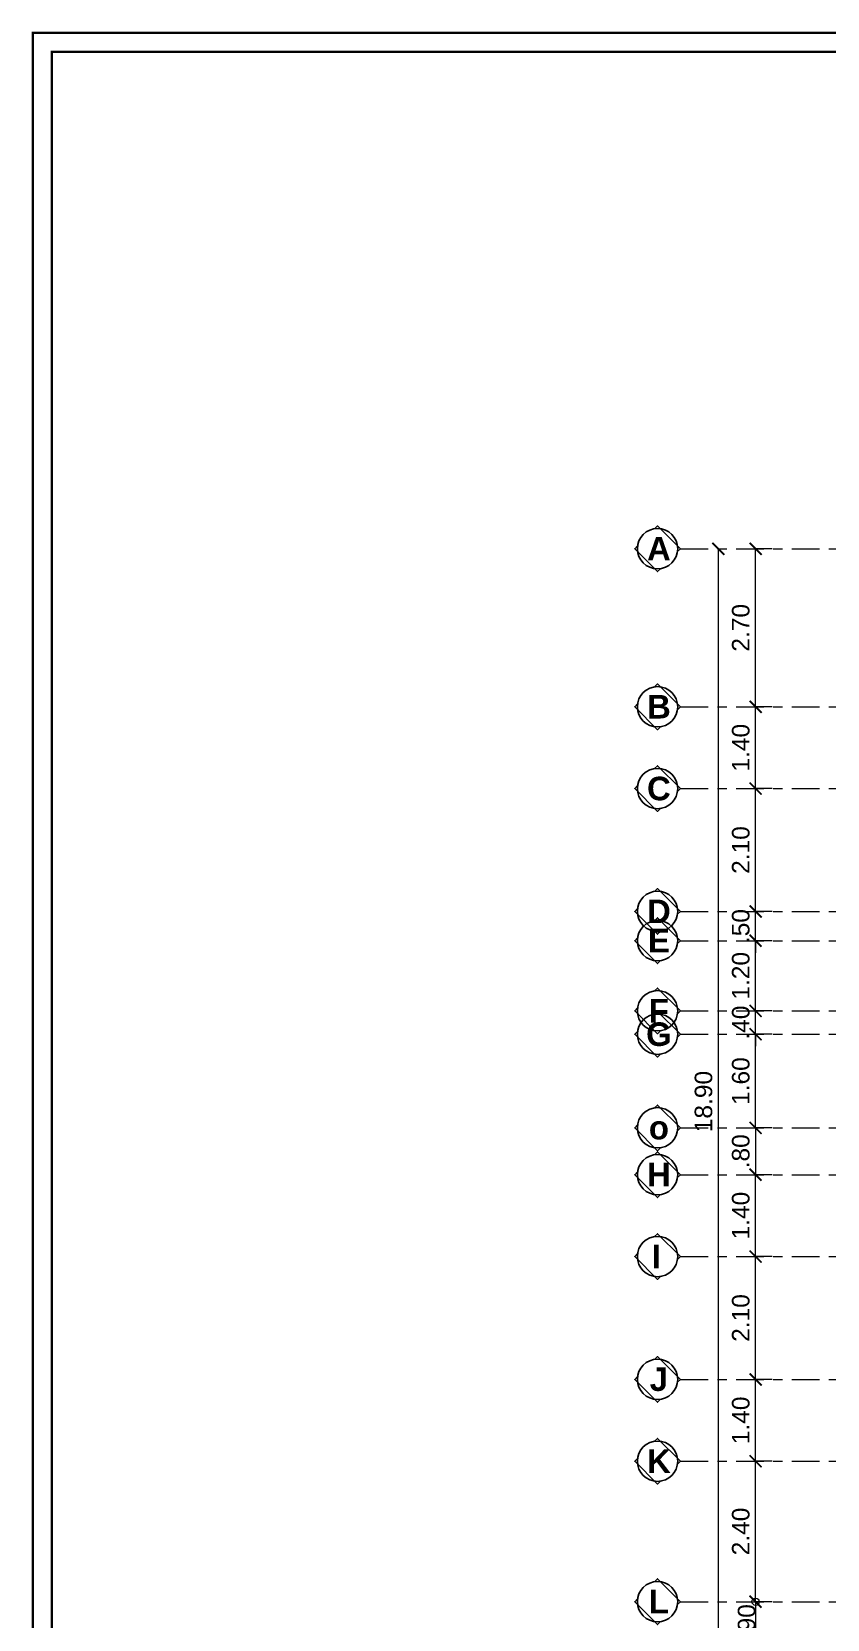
# Model space of a CAD drawing. Header units: inches. Extents: x -20 to 61389, y -20 to 40970.
# Drawn here: x -20 to 13585, y 13831 to 40970 of the extents above; entities that cross this region are included whole.
import ezdxf
from ezdxf.enums import TextEntityAlignment as Align

# ---------------------------------------------------------------- set-up
doc = ezdxf.new("R2010")
doc.units = ezdxf.units.IN
doc.header["$MEASUREMENT"] = 0
doc.linetypes.add('Center 3_8_', pattern=[0.9525, 0.47625, -0.15875, 0.15875, -0.15875])
for name, color, linetype, lineweight in [('dim', 3, 'Continuous', 9), ('dima', 3, 'Continuous', 5), ('Fence', 160, 'Continuous', 30), ('S-GRID', 10, 'Center 3_8_', 9), ('text1', 3, 'Continuous', 18)]:
    doc.layers.add(name, color=color, linetype=linetype, lineweight=lineweight)
doc.layers.add('text-arab', color=11, linetype='Continuous')
doc.layers.add('WALL', color=7, linetype='Continuous')
doc.styles.add('ARIAL', font='')
doc.styles.add('DIM', font='arial.ttf', dxfattribs={"height": 0.3})
doc.styles.get("Standard").update_dxf_attribs({"font": 'arial.ttf'})
doc.styles.get('ARIAL').set_extended_font_data('Arial Rounded MT Bold')
doc.dimstyles.new('DIM', dxfattribs={"dimscale": 0, "dimtxt": 0.25, "dimasz": 0.205, "dimexe": 0, "dimexo": 0, "dimgap": 0.1, "dimtad": 1, "dimzin": 5, "dimdsep": 46, "dimtxsty": 'DIM', "dimblk": 'ARCHTICK', "dimcen": 0.3, "dimclrd": 1, "dimclre": 2, "dimclrt": 3, "dimadec": 0, "dimazin": 0, "dimtfac": 2.5, "dimtix": 1, "dimtmove": 2, "dimatfit": 3, "dimfxl": 0, "dimtolj": 1, "dimtzin": 1, "dimarcsym": 0})
doc.dimstyles.new('HALIMA', dxfattribs={"dimtxt": 0.3, "dimasz": 0.25, "dimexe": 0, "dimexo": 0, "dimgap": 0, "dimtad": 1, "dimzin": 1, "dimdsep": 46, "dimtxsty": 'DIM', "dimblk": 'SMALL', "dimcen": 0.3, "dimclrd": 1, "dimclre": 155, "dimclrt": 4, "dimadec": 0, "dimazin": 0, "dimtm": 1e-09, "dimtfac": 2.5, "dimtmove": 2, "dimatfit": 0, "dimldrblk": 'SMALL', "dimfxl": 0, "dimtfillclr": 3, "dimtolj": 1, "dimtzin": 1, "dimlwd": 5, "dimarcsym": 1})

# ---------------------------------------------------------------- blocks, each defined once
blk = doc.blocks.new('Drawing_Frame_002')
at = {"layer": 'WALL', "const_width": 40}
blk.add_lwpolyline([(-57950, 40950), (0, 40950), (0, 0), (-57950, 0)], close=True, dxfattribs=at)
at = {"layer": 'WALL'}
blk.add_lwpolyline([(-8325, 40625, 40, 40, 0), (-8325, 325, 40, 40, 0), (-57625, 325, 40, 40, 0), (-57625, 40625, 40, 40, 0), (-8325, 40625, 0, 0, 0)], format="xyseb", dxfattribs=at)
at = {"layer": 'Fence'}
for tag, height, p in [('Neighborhood', 175, (-7059, 17071)), ('Street', 175, (-4791, 17071)), ('Project_Site', 175, (-2647, 17071)), ('Land_Area', 175, (-7820, 16650)), ('Land_No.', 175, (-5055, 16650)), ('Neighborhood_No.', 175, (-2217, 16650)), ('Contract_Date', 175, (-5118, 16215)), ('Contract_No.', 175, (-2217, 16237)), ('Date', 175, (-7423, 15787)), ('Process_No.', 175, (-4633, 15812)), ('Separated_or_Duplex_or_Side_to_Side', 175, (-6221, 15375)), ('Basement_Usage', 175, (-7324, 14967)), ('Project', 300, (-4060, 11009)), ('Owner', 300, (-4060, 8790)), ('Consultant', 300, (-4060, 6606)), ('Address02', 175, (-7390, 5669)), ('Address01', 175, (-1332, 5669)), ('Others', 300, (-4060, 4238)), ('Sheet_Name', 300, (-4104, 2375)), ('Proj._No.', 175, (-4374, 737)), ('Sheet_No.', 175, (-1948, 721)), ('Drawing_Date', 175, (-7518, 709)), ('Scale', 175, (-5911, 714))]:
    blk.add_attdef(tag, text='', height=height, dxfattribs=at).set_placement(p, align=Align.MIDDLE_CENTER)
blk = doc.blocks.new('tyrete')
at = {"layer": 'text-arab', "ltscale": 0.02}
for points in [[(0.453, -0.339), (0.5, -0.293), (0.135, 0.072), (0.089, 0.026)], [(-0.184, -0.246), (-0.23, -0.293), (0.135, -0.658), (0.182, -0.611)]]:
    blk.add_lwpolyline(points, dxfattribs=at)
blk.add_circle((0.135, -0.292), 0.322, dxfattribs=at)
blk = doc.blocks.new('_ArchTick')
at = {"color": 0, "linetype": 'ByBlock', "const_width": 0.15}
blk.add_lwpolyline([(-0.5, -0.5), (0.5, 0.5)], dxfattribs=at)
blk = doc.blocks.new('*D19')
at = {"layer": 'Defpoints', "color": 0, "transparency": 16777216}
for p in [(2544.179, 1830.347), (2544.461, 1830.347), (2544.461, 1827.947)]:
    blk.add_point(p, dxfattribs=at)
at = {"layer": 'dim', "color": 2, "lineweight": -2, "transparency": 16777216}
for p, q in [((2544.461, 1830.347), (2544.179, 1830.347)), ((2544.461, 1827.947), (2544.179, 1827.947))]:
    blk.add_line(p, q, dxfattribs=at)
at = {"layer": 'dim', "color": 1, "lineweight": -2, "transparency": 16777216}
blk.add_line((2544.179, 1827.947), (2544.179, 1830.347), dxfattribs=at)
at = {"layer": 'dim', "color": 1, "lineweight": -2, "transparency": 16777216, "xscale": 0.205, "yscale": 0.205, "zscale": 0.205}
for p, rotation in [((2544.179, 1830.347), 90), ((2544.179, 1827.947), 270)]:
    blk.add_blockref('_ArchTick', p, dxfattribs=dict(at, rotation=rotation))
at = {"layer": 'dim', "color": 3, "transparency": 16777216, "insert": (2543.926, 1829.147), "char_height": 0.3, "attachment_point": 5, "rotation": 90, "style": 'DIM'}
blk.add_mtext('\\A1;2.40', dxfattribs=at)
blk = doc.blocks.new('*D20')
at = {"layer": 'Defpoints', "color": 0, "transparency": 16777216}
for p in [(2544.179, 1831.747), (2544.461, 1831.747), (2544.461, 1830.347)]:
    blk.add_point(p, dxfattribs=at)
at = {"layer": 'dim', "color": 2, "lineweight": -2, "transparency": 16777216}
for p, q in [((2544.461, 1831.747), (2544.179, 1831.747)), ((2544.461, 1830.347), (2544.179, 1830.347))]:
    blk.add_line(p, q, dxfattribs=at)
at = {"layer": 'dim', "color": 1, "lineweight": -2, "transparency": 16777216}
blk.add_line((2544.179, 1830.347), (2544.179, 1831.747), dxfattribs=at)
at = {"layer": 'dim', "color": 1, "lineweight": -2, "transparency": 16777216, "xscale": 0.205, "yscale": 0.205, "zscale": 0.205}
for p, rotation in [((2544.179, 1831.747), 90), ((2544.179, 1830.347), 270)]:
    blk.add_blockref('_ArchTick', p, dxfattribs=dict(at, rotation=rotation))
at = {"layer": 'dim', "color": 3, "transparency": 16777216, "insert": (2543.926, 1831.047), "char_height": 0.3, "attachment_point": 5, "rotation": 90, "style": 'DIM'}
blk.add_mtext('\\A1;1.40', dxfattribs=at)
blk = doc.blocks.new('*D21')
at = {"layer": 'Defpoints', "color": 0, "transparency": 16777216}
for p in [(2544.179, 1833.847), (2544.461, 1833.847), (2544.461, 1831.747)]:
    blk.add_point(p, dxfattribs=at)
at = {"layer": 'dim', "color": 2, "lineweight": -2, "transparency": 16777216}
for p, q in [((2544.461, 1833.847), (2544.179, 1833.847)), ((2544.461, 1831.747), (2544.179, 1831.747))]:
    blk.add_line(p, q, dxfattribs=at)
at = {"layer": 'dim', "color": 1, "lineweight": -2, "transparency": 16777216}
blk.add_line((2544.179, 1831.747), (2544.179, 1833.847), dxfattribs=at)
at = {"layer": 'dim', "color": 1, "lineweight": -2, "transparency": 16777216, "xscale": 0.205, "yscale": 0.205, "zscale": 0.205}
for p, rotation in [((2544.179, 1833.847), 90), ((2544.179, 1831.747), 270)]:
    blk.add_blockref('_ArchTick', p, dxfattribs=dict(at, rotation=rotation))
at = {"layer": 'dim', "color": 3, "transparency": 16777216, "insert": (2543.926, 1832.797), "char_height": 0.3, "attachment_point": 5, "rotation": 90, "style": 'DIM'}
blk.add_mtext('\\A1;2.10', dxfattribs=at)
blk = doc.blocks.new('*D22')
at = {"layer": 'Defpoints', "color": 0, "transparency": 16777216}
for p in [(2544.179, 1835.247), (2544.461, 1835.247), (2544.461, 1833.847)]:
    blk.add_point(p, dxfattribs=at)
at = {"layer": 'dim', "color": 2, "lineweight": -2, "transparency": 16777216}
for p, q in [((2544.461, 1835.247), (2544.179, 1835.247)), ((2544.461, 1833.847), (2544.179, 1833.847))]:
    blk.add_line(p, q, dxfattribs=at)
at = {"layer": 'dim', "color": 1, "lineweight": -2, "transparency": 16777216}
blk.add_line((2544.179, 1833.847), (2544.179, 1835.247), dxfattribs=at)
at = {"layer": 'dim', "color": 1, "lineweight": -2, "transparency": 16777216, "xscale": 0.205, "yscale": 0.205, "zscale": 0.205}
for p, rotation in [((2544.179, 1835.247), 90), ((2544.179, 1833.847), 270)]:
    blk.add_blockref('_ArchTick', p, dxfattribs=dict(at, rotation=rotation))
at = {"layer": 'dim', "color": 3, "transparency": 16777216, "insert": (2543.926, 1834.547), "char_height": 0.3, "attachment_point": 5, "rotation": 90, "style": 'DIM'}
blk.add_mtext('\\A1;1.40', dxfattribs=at)
blk = doc.blocks.new('*D23')
at = {"layer": 'Defpoints', "color": 0, "transparency": 16777216}
for p in [(2544.179, 1837.647), (2544.461, 1837.647), (2544.461, 1836.047)]:
    blk.add_point(p, dxfattribs=at)
at = {"layer": 'dim', "color": 2, "lineweight": -2, "transparency": 16777216}
for p, q in [((2544.461, 1837.647), (2544.179, 1837.647)), ((2544.461, 1836.047), (2544.179, 1836.047))]:
    blk.add_line(p, q, dxfattribs=at)
at = {"layer": 'dim', "color": 1, "lineweight": -2, "transparency": 16777216}
blk.add_line((2544.179, 1836.047), (2544.179, 1837.647), dxfattribs=at)
at = {"layer": 'dim', "color": 1, "lineweight": -2, "transparency": 16777216, "xscale": 0.205, "yscale": 0.205, "zscale": 0.205}
for p, rotation in [((2544.179, 1837.647), 90), ((2544.179, 1836.047), 270)]:
    blk.add_blockref('_ArchTick', p, dxfattribs=dict(at, rotation=rotation))
at = {"layer": 'dim', "color": 3, "transparency": 16777216, "insert": (2543.926, 1836.847), "char_height": 0.3, "attachment_point": 5, "rotation": 90, "style": 'DIM'}
blk.add_mtext('\\A1;1.60', dxfattribs=at)
blk = doc.blocks.new('*D24')
at = {"layer": 'Defpoints', "color": 0, "transparency": 16777216}
for p in [(2544.179, 1838.047), (2544.461, 1838.047), (2544.461, 1837.647)]:
    blk.add_point(p, dxfattribs=at)
at = {"layer": 'dim', "color": 1, "lineweight": -2, "transparency": 16777216}
for p, q in [((2544.179, 1838.047), (2544.179, 1838.252)), ((2544.179, 1837.647), (2544.179, 1838.047)), ((2544.179, 1837.647), (2544.179, 1837.442))]:
    blk.add_line(p, q, dxfattribs=at)
at = {"layer": 'dim', "color": 2, "lineweight": -2, "transparency": 16777216}
for p, q in [((2544.461, 1838.047), (2544.179, 1838.047)), ((2544.461, 1837.647), (2544.179, 1837.647))]:
    blk.add_line(p, q, dxfattribs=at)
at = {"layer": 'dim', "color": 1, "lineweight": -2, "transparency": 16777216, "xscale": 0.205, "yscale": 0.205, "zscale": 0.205}
for p, rotation in [((2544.179, 1838.047), 270), ((2544.179, 1837.647), 90)]:
    blk.add_blockref('_ArchTick', p, dxfattribs=dict(at, rotation=rotation))
at = {"layer": 'dim', "color": 3, "transparency": 16777216, "insert": (2543.926, 1837.847), "char_height": 0.3, "attachment_point": 5, "rotation": 90, "style": 'DIM'}
blk.add_mtext('\\A1;.40', dxfattribs=at)
blk = doc.blocks.new('*D25')
at = {"layer": 'Defpoints', "color": 0, "transparency": 16777216}
for p in [(2544.179, 1839.247), (2544.461, 1839.247), (2544.461, 1838.047)]:
    blk.add_point(p, dxfattribs=at)
at = {"layer": 'dim', "color": 2, "lineweight": -2, "transparency": 16777216}
for p, q in [((2544.461, 1839.247), (2544.179, 1839.247)), ((2544.461, 1838.047), (2544.179, 1838.047))]:
    blk.add_line(p, q, dxfattribs=at)
at = {"layer": 'dim', "color": 1, "lineweight": -2, "transparency": 16777216}
blk.add_line((2544.179, 1838.047), (2544.179, 1839.247), dxfattribs=at)
at = {"layer": 'dim', "color": 1, "lineweight": -2, "transparency": 16777216, "xscale": 0.205, "yscale": 0.205, "zscale": 0.205}
for p, rotation in [((2544.179, 1839.247), 90), ((2544.179, 1838.047), 270)]:
    blk.add_blockref('_ArchTick', p, dxfattribs=dict(at, rotation=rotation))
at = {"layer": 'dim', "color": 3, "transparency": 16777216, "insert": (2543.926, 1838.647), "char_height": 0.3, "attachment_point": 5, "rotation": 90, "style": 'DIM'}
blk.add_mtext('\\A1;1.20', dxfattribs=at)
blk = doc.blocks.new('*D26')
at = {"layer": 'Defpoints', "color": 0, "transparency": 16777216}
for p in [(2544.179, 1839.747), (2544.461, 1839.747), (2544.461, 1839.247)]:
    blk.add_point(p, dxfattribs=at)
at = {"layer": 'dim', "color": 1, "lineweight": -2, "transparency": 16777216}
for p, q in [((2544.179, 1839.747), (2544.179, 1839.952)), ((2544.179, 1839.247), (2544.179, 1839.747)), ((2544.179, 1839.247), (2544.179, 1839.042))]:
    blk.add_line(p, q, dxfattribs=at)
at = {"layer": 'dim', "color": 2, "lineweight": -2, "transparency": 16777216}
for p, q in [((2544.461, 1839.747), (2544.179, 1839.747)), ((2544.461, 1839.247), (2544.179, 1839.247))]:
    blk.add_line(p, q, dxfattribs=at)
at = {"layer": 'dim', "color": 1, "lineweight": -2, "transparency": 16777216, "xscale": 0.205, "yscale": 0.205, "zscale": 0.205}
for p, rotation in [((2544.179, 1839.747), 270), ((2544.179, 1839.247), 90)]:
    blk.add_blockref('_ArchTick', p, dxfattribs=dict(at, rotation=rotation))
at = {"layer": 'dim', "color": 3, "transparency": 16777216, "insert": (2543.926, 1839.497), "char_height": 0.3, "attachment_point": 5, "rotation": 90, "style": 'DIM'}
blk.add_mtext('\\A1;.50', dxfattribs=at)
blk = doc.blocks.new('*D27')
at = {"layer": 'Defpoints', "color": 0, "transparency": 16777216}
for p in [(2544.179, 1841.847), (2544.461, 1841.847), (2544.461, 1839.747)]:
    blk.add_point(p, dxfattribs=at)
at = {"layer": 'dim', "color": 2, "lineweight": -2, "transparency": 16777216}
for p, q in [((2544.461, 1841.847), (2544.179, 1841.847)), ((2544.461, 1839.747), (2544.179, 1839.747))]:
    blk.add_line(p, q, dxfattribs=at)
at = {"layer": 'dim', "color": 1, "lineweight": -2, "transparency": 16777216}
blk.add_line((2544.179, 1839.747), (2544.179, 1841.847), dxfattribs=at)
at = {"layer": 'dim', "color": 1, "lineweight": -2, "transparency": 16777216, "xscale": 0.205, "yscale": 0.205, "zscale": 0.205}
for p, rotation in [((2544.179, 1841.847), 90), ((2544.179, 1839.747), 270)]:
    blk.add_blockref('_ArchTick', p, dxfattribs=dict(at, rotation=rotation))
at = {"layer": 'dim', "color": 3, "transparency": 16777216, "insert": (2543.926, 1840.797), "char_height": 0.3, "attachment_point": 5, "rotation": 90, "style": 'DIM'}
blk.add_mtext('\\A1;2.10', dxfattribs=at)
blk = doc.blocks.new('*D28')
at = {"layer": 'Defpoints', "color": 0, "transparency": 16777216}
for p in [(2544.179, 1843.245), (2544.461, 1843.245), (2544.461, 1841.847)]:
    blk.add_point(p, dxfattribs=at)
at = {"layer": 'dim', "color": 2, "lineweight": -2, "transparency": 16777216}
for p, q in [((2544.461, 1843.245), (2544.179, 1843.245)), ((2544.461, 1841.847), (2544.179, 1841.847))]:
    blk.add_line(p, q, dxfattribs=at)
at = {"layer": 'dim', "color": 1, "lineweight": -2, "transparency": 16777216}
blk.add_line((2544.179, 1841.847), (2544.179, 1843.245), dxfattribs=at)
at = {"layer": 'dim', "color": 1, "lineweight": -2, "transparency": 16777216, "xscale": 0.205, "yscale": 0.205, "zscale": 0.205}
for p, rotation in [((2544.179, 1843.245), 90), ((2544.179, 1841.847), 270)]:
    blk.add_blockref('_ArchTick', p, dxfattribs=dict(at, rotation=rotation))
at = {"layer": 'dim', "color": 3, "transparency": 16777216, "insert": (2543.926, 1842.546), "char_height": 0.3, "attachment_point": 5, "rotation": 90, "style": 'DIM'}
blk.add_mtext('\\A1;1.40', dxfattribs=at)
blk = doc.blocks.new('*D29')
at = {"layer": 'Defpoints', "color": 0, "transparency": 16777216}
for p in [(2544.179, 1845.947), (2544.461, 1845.947), (2544.461, 1843.245)]:
    blk.add_point(p, dxfattribs=at)
at = {"layer": 'dim', "color": 2, "lineweight": -2, "transparency": 16777216}
for p, q in [((2544.461, 1845.947), (2544.179, 1845.947)), ((2544.461, 1843.245), (2544.179, 1843.245))]:
    blk.add_line(p, q, dxfattribs=at)
at = {"layer": 'dim', "color": 1, "lineweight": -2, "transparency": 16777216}
blk.add_line((2544.179, 1843.245), (2544.179, 1845.947), dxfattribs=at)
at = {"layer": 'dim', "color": 1, "lineweight": -2, "transparency": 16777216, "xscale": 0.205, "yscale": 0.205, "zscale": 0.205}
for p, rotation in [((2544.179, 1845.947), 90), ((2544.179, 1843.245), 270)]:
    blk.add_blockref('_ArchTick', p, dxfattribs=dict(at, rotation=rotation))
at = {"layer": 'dim', "color": 3, "transparency": 16777216, "insert": (2543.926, 1844.596), "char_height": 0.3, "attachment_point": 5, "rotation": 90, "style": 'DIM'}
blk.add_mtext('\\A1;2.70', dxfattribs=at)
blk = doc.blocks.new('*D50')
at = {"layer": 'Defpoints', "color": 0, "transparency": 16777216}
for p in [(2543.542, 1845.947), (2543.542, 1845.947), (2543.542, 1827.047)]:
    blk.add_point(p, dxfattribs=at)
at = {"layer": 'dim', "color": 1, "lineweight": -2, "transparency": 16777216}
blk.add_line((2543.542, 1827.047), (2543.542, 1845.947), dxfattribs=at)
at = {"layer": 'dim', "color": 1, "lineweight": -2, "transparency": 16777216, "xscale": 0.205, "yscale": 0.205, "zscale": 0.205}
for p, rotation in [((2543.542, 1845.947), 90), ((2543.542, 1827.047), 270)]:
    blk.add_blockref('_ArchTick', p, dxfattribs=dict(at, rotation=rotation))
at = {"layer": 'dim', "color": 3, "transparency": 16777216, "insert": (2543.289, 1836.497), "char_height": 0.3, "attachment_point": 5, "rotation": 90, "style": 'DIM'}
blk.add_mtext('\\A1;18.90', dxfattribs=at)
blk = doc.blocks.new('*D48')
at = {"layer": 'Defpoints', "color": 0, "transparency": 16777216}
for p in [(2544.179, 1836.047), (2544.179, 1835.247), (2544.179, 1835.247)]:
    blk.add_point(p, dxfattribs=at)
at = {"layer": 'dim', "color": 1, "lineweight": -2, "transparency": 16777216}
blk.add_line((2544.179, 1836.047), (2544.179, 1835.247), dxfattribs=at)
at = {"layer": 'dim', "color": 1, "lineweight": -2, "transparency": 16777216, "xscale": 0.205, "yscale": 0.205, "zscale": 0.205}
for p, rotation in [((2544.179, 1836.047), 90), ((2544.179, 1835.247), 270)]:
    blk.add_blockref('_ArchTick', p, dxfattribs=dict(at, rotation=rotation))
at = {"layer": 'dim', "color": 3, "transparency": 16777216, "insert": (2543.926, 1835.647), "char_height": 0.3, "attachment_point": 5, "rotation": 90, "style": 'DIM'}
blk.add_mtext('\\A1;.80', dxfattribs=at)
blk = doc.blocks.new('_Small')
at = {"color": 0, "linetype": 'ByBlock', "lineweight": -2}
blk.add_circle((0, 0), 0.25, dxfattribs=at)
blk = doc.blocks.new('*D55')
at = {"layer": 'Defpoints', "color": 0, "transparency": 16777216}
for p in [(2544.179, 1827.947), (2544.179, 1827.047), (2544.179, 1827.047)]:
    blk.add_point(p, dxfattribs=at)
at = {"layer": 'WALL', "color": 1, "lineweight": 5, "transparency": 16777216}
blk.add_line((2544.179, 1827.947), (2544.179, 1827.047), dxfattribs=at)
at = {"layer": 'WALL', "color": 1, "lineweight": 5, "transparency": 16777216, "xscale": 0.25, "yscale": 0.25, "zscale": 0.25}
for p, rotation in [((2544.179, 1827.947), 90), ((2544.179, 1827.047), 270)]:
    blk.add_blockref('_Small', p, dxfattribs=dict(at, rotation=rotation))
at = {"layer": 'WALL', "color": 4, "transparency": 16777216, "insert": (2544.026, 1827.497), "char_height": 0.3, "attachment_point": 5, "rotation": 90, "style": 'DIM'}
blk.add_mtext('\\A1;0.90', dxfattribs=at)
blk = doc.blocks.new('REE')
at = {"layer": 'S-GRID', "color": 251, "true_color": 0x636466}
for p, q in [((2542.893, 1845.947), (2569.903, 1845.947)), ((2542.893, 1843.245), (2569.903, 1843.245)), ((2542.893, 1841.847), (2569.903, 1841.847)), ((2542.893, 1839.747), (2569.903, 1839.747)), ((2542.893, 1839.247), (2569.903, 1839.247)), ((2542.893, 1838.047), (2569.903, 1838.047)), ((2542.893, 1837.647), (2569.903, 1837.647)), ((2542.893, 1836.047), (2569.903, 1836.047)), ((2542.893, 1835.247), (2569.903, 1835.247)), ((2542.893, 1833.847), (2569.903, 1833.847)), ((2542.893, 1831.747), (2569.903, 1831.747)), ((2542.893, 1830.347), (2569.903, 1830.347)), ((2542.893, 1827.947), (2569.903, 1827.947))]:
    blk.add_line(p, q, dxfattribs=at)
at = {"layer": 'dima', "xscale": 1.070755200000035, "yscale": 1.070755200000035, "zscale": 1.070755200000035}
for p in [(2542.357, 1846.261), (2542.357, 1843.559), (2542.357, 1842.161), (2542.357, 1840.061), (2542.357, 1839.561), (2542.357, 1838.361), (2542.357, 1837.961), (2542.357, 1836.361), (2542.357, 1835.561), (2542.357, 1834.161), (2542.357, 1832.061), (2542.357, 1830.661), (2542.357, 1828.261)]:
    blk.add_blockref('tyrete', p, dxfattribs=at)
at = {"layer": 'text1', "lineweight": 30, "ltscale": 2, "style": 'ARIAL'}
for s, p in [('A', (2542.525, 1845.949)), ('B', (2542.525, 1843.247)), ('C', (2542.525, 1841.849)), ('D', (2542.525, 1839.749)), ('E', (2542.525, 1839.249)), ('F', (2542.525, 1838.049)), ('G', (2542.525, 1837.649)), ('o', (2542.525, 1836.049)), ('H', (2542.525, 1835.249)), ('I', (2542.483, 1833.849)), ('J', (2542.525, 1831.749)), ('K', (2542.525, 1830.349)), ('L', (2542.525, 1827.949))]:
    blk.add_text(s, height=0.403, dxfattribs=at).set_placement(p, align=Align.MIDDLE)
at = {"layer": 'dim'}
for base, p1, p2, angle, picture, middle in [((2543.542, 1845.947), (2543.542, 1827.947), (2543.542, 1845.947), 90, '*D50', (2543.289, 1836.497)), ((2544.179, 1845.947), (2544.461, 1843.245), (2544.461, 1845.947), 270, '*D29', (2543.926, 1844.596)), ((2544.179, 1843.245), (2544.461, 1841.847), (2544.461, 1843.245), 270, '*D28', (2543.926, 1842.546)), ((2544.179, 1841.847), (2544.461, 1839.747), (2544.461, 1841.847), 270, '*D27', (2543.926, 1840.797)), ((2544.179, 1839.747), (2544.461, 1839.247), (2544.461, 1839.747), 270, '*D26', (2543.926, 1839.497)), ((2544.179, 1839.247), (2544.461, 1838.047), (2544.461, 1839.247), 270, '*D25', (2543.926, 1838.647)), ((2544.179, 1838.047), (2544.461, 1837.647), (2544.461, 1838.047), 270, '*D24', (2543.926, 1837.847)), ((2544.179, 1837.647), (2544.461, 1836.047), (2544.461, 1837.647), 270, '*D23', (2543.926, 1836.847)), ((2544.179, 1835.247), (2544.179, 1836.047), (2544.179, 1835.247), 90, '*D48', (2543.926, 1835.647)), ((2544.179, 1835.247), (2544.461, 1833.847), (2544.461, 1835.247), 270, '*D22', (2543.926, 1834.547)), ((2544.179, 1833.847), (2544.461, 1831.747), (2544.461, 1833.847), 270, '*D21', (2543.926, 1832.797)), ((2544.179, 1831.747), (2544.461, 1830.347), (2544.461, 1831.747), 270, '*D20', (2543.926, 1831.047)), ((2544.179, 1830.347), (2544.461, 1827.947), (2544.461, 1830.347), 270, '*D19', (2543.926, 1829.147))]:
    dim = blk.add_linear_dim(base=base, p1=p1, p2=p2, angle=angle, dimstyle='DIM', override={"dimscale": 1}, dxfattribs=at)
    dim.commit()
    dim.dimension.update_dxf_attribs({"geometry": picture, "text_midpoint": middle})
at = {"layer": 'WALL'}
dim = blk.add_linear_dim(base=(2544.179, 1827.047), p1=(2544.179, 1827.947), p2=(2544.179, 1827.047), angle=90, dimstyle='HALIMA', dxfattribs=at)
dim.commit()
dim.dimension.update_dxf_attribs({"geometry": '*D55', "text_midpoint": (2544.026, 1827.497)})

msp = doc.modelspace()

# ---------------------------------------------------------------- block references
msp.add_blockref('Drawing_Frame_002', (57950, 0))
at = {"layer": 'dim', "xscale": 1000, "yscale": 1000, "zscale": 1000}
msp.add_blockref('REE', (-2531819.466, -1813816.072), dxfattribs=at)

doc.saveas('drawing.dxf')
